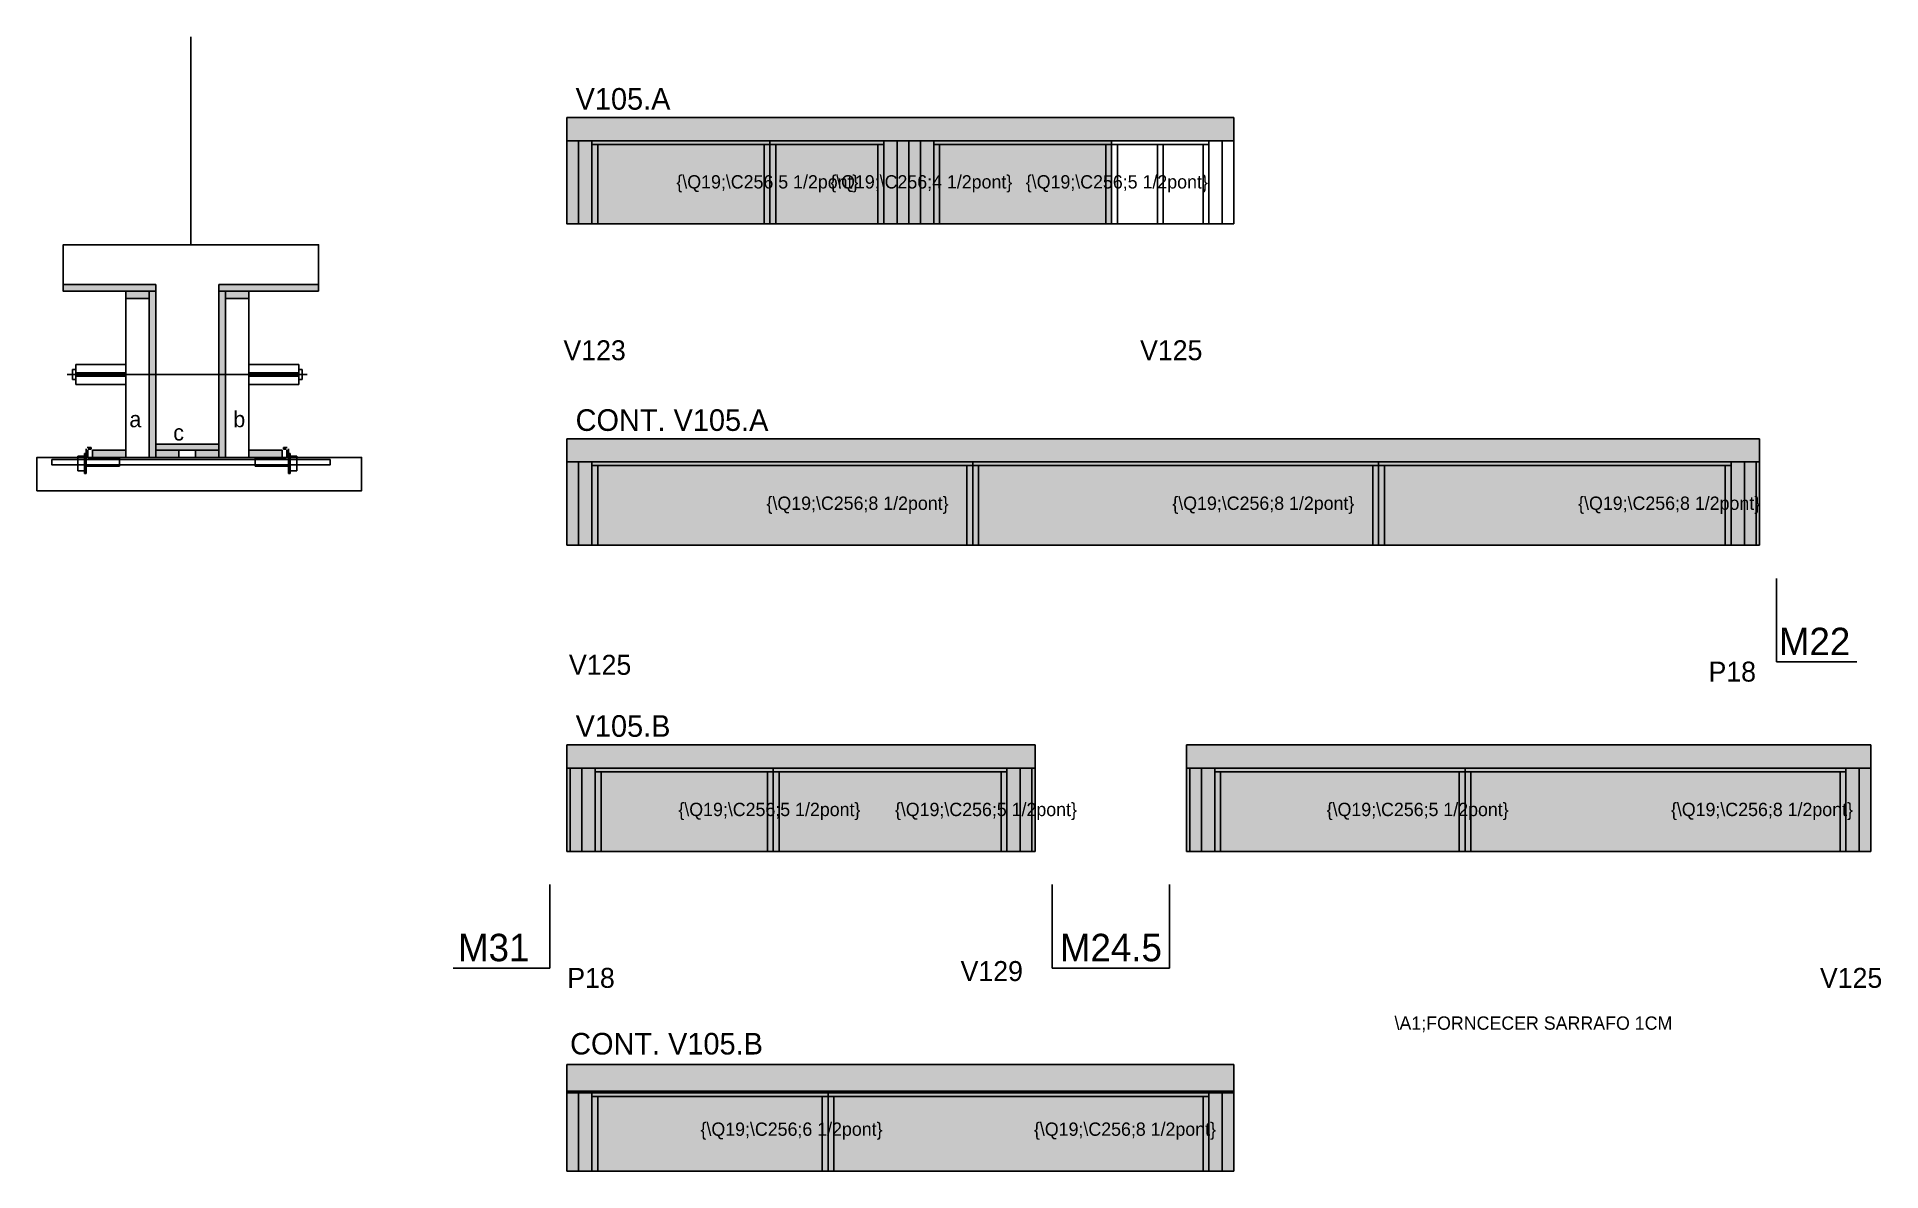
# Model space of a CAD drawing. Header units: metres. Extents: x 7653 to 8762, y 9739 to 10421.
import ezdxf

# ---------------------------------------------------------------- set-up
doc = ezdxf.new("R2010")
doc.units = ezdxf.units.M
for name, color, linetype in [('5', 7, 'Continuous'), ('barrote', 7, 'Continuous'), ('CONCRETO', 7, 'Continuous'), ('COTA', 7, 'Continuous'), ('detalhes', 7, 'Continuous'), ('Hachura', 7, 'Continuous'), ('Madeira', 7, 'Continuous'), ('NOMENCLATURA', 7, 'Continuous'), ('Painéis', 7, 'Continuous'), ('presilha', 7, 'Continuous'), ('REAPROVEITAMENTO', 7, 'Continuous'), ('SARR_2.2x7', 7, 'Continuous'), ('SARR_3.5x7', 7, 'Continuous'), ('SCO-___-LAJ', 7, 'Continuous'), ('TENSOR', 7, 'Continuous'), ('texto', 7, 'Continuous'), ('Texto Seção', 7, 'Continuous')]:
    doc.layers.add(name, color=color, linetype=linetype)

msp = doc.modelspace()

# ---------------------------------------------------------------- hatches: boundary and pattern name
at = {"layer": 'COTA'}
h = msp.add_hatch(color=7, dxfattribs=at)
h.dxf.hatch_style = 1
h.paths.add_polyline_path([(8372.6, 10372.3), (7971.6, 10372.3), (7971.6, 10372.3), (7971.6, 10358.3), (7971.6, 10358.3), (8372.6, 10358.3), (8372.6, 10358.3), (8372.6, 10372.3)])
h = msp.add_hatch(color=7, dxfattribs=at)
h.dxf.hatch_style = 1
h.paths.add_polyline_path([(8688.6, 10179.1), (8688.6, 10165.1), (8688.6, 10165.1), (7971.6, 10165.1), (7971.6, 10165.1), (7971.6, 10179.1), (7971.6, 10179.1), (8688.6, 10179.1)])
h = msp.add_hatch(color=7, dxfattribs=at)
h.dxf.hatch_style = 1
h.paths.add_polyline_path([(7971.6, 9994.9), (7971.6, 9980.9), (7971.6, 9980.9), (8253.1, 9980.9), (8253.1, 9980.9), (8253.1, 9994.9), (8253.1, 9994.9), (7971.6, 9994.9)])
h = msp.add_hatch(color=7, dxfattribs=at)
h.dxf.hatch_style = 1
h.paths.add_polyline_path([(8755.6, 9994.9), (8755.6, 9980.9), (8755.6, 9980.9), (8344.1, 9980.9), (8344.1, 9980.9), (8344.1, 9994.9), (8344.1, 9994.9), (8755.6, 9994.9)])
h = msp.add_hatch(color=7, dxfattribs=at)
h.dxf.hatch_style = 1
h.paths.add_polyline_path([(8372.6, 9802.6), (8372.6, 9786.6), (8372.6, 9786.6), (7971.6, 9786.6), (7971.6, 9786.6), (7971.6, 9802.6), (7971.6, 9802.6), (8372.6, 9802.6)])
at = {"layer": 'Hachura'}
h = msp.add_hatch(color=7, dxfattribs=at)
h.dxf.hatch_style = 1
h.paths.add_polyline_path([(7724.3, 10267.8), (7724.3, 10271.8), (7724.3, 10271.8), (7668.7, 10271.8), (7668.7, 10271.8), (7668.7, 10267.8), (7668.7, 10267.8), (7724.3, 10267.8)])
h = msp.add_hatch(color=7, dxfattribs=at)
h.dxf.hatch_style = 1
h.paths.add_polyline_path([(7822.3, 10267.8), (7822.3, 10271.8), (7822.3, 10271.8), (7762.3, 10271.8), (7762.3, 10271.8), (7762.3, 10267.8), (7762.3, 10267.8), (7822.3, 10267.8)])
h = msp.add_hatch(color=7, dxfattribs=at)
h.dxf.hatch_style = 1
h.paths.add_polyline_path([(7720.3, 10263.4), (7720.3, 10267.8), (7720.3, 10267.8), (7706.3, 10267.8), (7706.3, 10267.8), (7706.3, 10263.4), (7706.3, 10263.4), (7720.3, 10263.4)])
h = msp.add_hatch(color=7, dxfattribs=at)
h.dxf.hatch_style = 1
h.paths.add_polyline_path([(7720.3, 10267.8), (7724.3, 10267.8), (7724.3, 10267.8), (7724.3, 10167.8), (7724.3, 10167.8), (7720.3, 10167.8), (7720.3, 10167.8), (7720.3, 10267.8)])
h = msp.add_hatch(color=7, dxfattribs=at)
h.dxf.hatch_style = 1
h.paths.add_polyline_path([(7766.3, 10267.8), (7762.3, 10267.8), (7762.3, 10267.8), (7762.3, 10167.8), (7762.3, 10167.8), (7766.3, 10167.8), (7766.3, 10167.8), (7766.3, 10267.8)])
h = msp.add_hatch(color=7, dxfattribs=at)
h.dxf.hatch_style = 1
h.paths.add_polyline_path([(7766.3, 10263.4), (7766.3, 10267.8), (7766.3, 10267.8), (7780.3, 10267.8), (7780.3, 10267.8), (7780.3, 10263.4), (7780.3, 10263.4), (7766.3, 10263.4)])
h = msp.add_hatch(color=7, dxfattribs=at)
h.dxf.hatch_style = 1
h.paths.add_polyline_path([(7686.3, 10167.8), (7686.3, 10172.2), (7686.3, 10172.2), (7706.3, 10172.2), (7706.3, 10172.2), (7706.3, 10167.8), (7706.3, 10167.8), (7686.3, 10167.8)])
h = msp.add_hatch(color=7, dxfattribs=at)
h.dxf.hatch_style = 1
h.paths.add_polyline_path([(7762.3, 10172.2), (7762.3, 10175.8), (7762.3, 10175.8), (7724.3, 10175.8), (7724.3, 10175.8), (7724.3, 10172.2), (7724.3, 10172.2), (7762.3, 10172.2)])
h = msp.add_hatch(color=7, dxfattribs=at)
h.dxf.hatch_style = 1
h.paths.add_polyline_path([(7724.3, 10167.8), (7724.3, 10172.2), (7724.3, 10172.2), (7738.3, 10172.2), (7738.3, 10172.2), (7738.3, 10167.8), (7738.3, 10167.8), (7724.3, 10167.8)])
h = msp.add_hatch(color=7, dxfattribs=at)
h.dxf.hatch_style = 1
h.paths.add_polyline_path([(7762.3, 10167.8), (7762.3, 10172.2), (7762.3, 10172.2), (7748.3, 10172.2), (7748.3, 10172.2), (7748.3, 10167.8), (7748.3, 10167.8), (7762.3, 10167.8)])
h = msp.add_hatch(color=7, dxfattribs=at)
h.dxf.hatch_style = 1
h.paths.add_polyline_path([(7800.3, 10167.8), (7800.3, 10172.2), (7800.3, 10172.2), (7780.3, 10172.2), (7780.3, 10172.2), (7780.3, 10167.8), (7780.3, 10167.8), (7800.3, 10167.8)])
at = {"layer": 'REAPROVEITAMENTO'}
h = msp.add_hatch(color=7, dxfattribs=at)
h.dxf.hatch_style = 1
h.paths.add_polyline_path([(7971.6, 10358.3), (7971.6, 10308.3), (7971.6, 10308.3), (8299.1, 10308.3), (8299.1, 10308.3), (8299.1, 10358.3), (8299.1, 10358.3), (7971.6, 10358.3)])
h = msp.add_hatch(color=7, dxfattribs=at)
h.dxf.hatch_style = 1
h.paths.add_polyline_path([(7971.6, 10165.1), (7971.6, 10115.1), (7971.6, 10115.1), (8688.6, 10115.1), (8688.6, 10115.1), (8688.6, 10165.1), (8688.6, 10165.1), (7971.6, 10165.1), (7971.6, 10165.1)])
h = msp.add_hatch(color=7, dxfattribs=at)
h.dxf.hatch_style = 1
h.paths.add_polyline_path([(7971.6, 9980.9), (7971.6, 9930.9), (7971.6, 9930.9), (8253.1, 9930.9), (8253.1, 9930.9), (8253.1, 9980.9), (8253.1, 9980.9), (7971.6, 9980.9)])
h = msp.add_hatch(color=7, dxfattribs=at)
h.dxf.hatch_style = 1
h.paths.add_polyline_path([(8344.1, 9980.9), (8344.1, 9930.9), (8344.1, 9930.9), (8755.6, 9930.9), (8755.6, 9930.9), (8755.6, 9980.9), (8755.6, 9980.9), (8344.1, 9980.9), (8344.1, 9980.9)])
h = msp.add_hatch(color=7, dxfattribs=at)
h.dxf.hatch_style = 1
h.paths.add_polyline_path([(7971.6, 9785.6), (7971.6, 9738.6), (7971.6, 9738.6), (8128.6, 9738.6), (8128.6, 9738.6), (8128.6, 9785.6), (8128.6, 9785.6), (7971.6, 9785.6)])
h = msp.add_hatch(color=7, dxfattribs=at)
h.dxf.hatch_style = 1
h.paths.add_polyline_path([(8128.6, 9785.6), (8128.6, 9738.6), (8128.6, 9738.6), (8372.6, 9738.6), (8372.6, 9738.6), (8372.6, 9785.6), (8372.6, 9785.6), (8128.6, 9785.6), (8128.6, 9785.6)])

# ---------------------------------------------------------------- linework, layer by layer
at = {"color": 7, "lineweight": 25}
for p, q in [((7674.3, 10220.8), (7674.3, 10214.8)), ((7674.3, 10220.8), (7676.3, 10220.8)), ((7676.3, 10214.8), (7674.3, 10214.8)), ((7676.3, 10223.8), (7676.3, 10211.8)), ((7676.3, 10223.8), (7706.3, 10223.8)), ((7706.3, 10218.8), (7676.3, 10218.8)), ((7706.3, 10216.8), (7676.3, 10216.8)), ((7810.3, 10223.8), (7780.3, 10223.8)), ((7780.3, 10218.8), (7810.3, 10218.8)), ((7780.3, 10216.8), (7810.3, 10216.8)), ((7810.3, 10223.8), (7810.3, 10211.8)), ((7810.3, 10220.8), (7812.3, 10220.8)), ((7810.3, 10214.8), (7812.3, 10214.8)), ((7812.3, 10220.8), (7812.3, 10214.8)), ((7676.3, 10211.8), (7706.3, 10211.8)), ((7810.3, 10211.8), (7780.3, 10211.8))]:
    msp.add_line(p, q, dxfattribs=at)
at = {"layer": 'barrote', "color": 7, "lineweight": 25}
msp.add_lwpolyline([(7652.9, 10147.8), (7848.1, 10147.8), (7848.1, 10167.8), (7652.9, 10167.8)], close=True, dxfattribs=at)
at = {"layer": 'CONCRETO', "color": 7, "lineweight": 25}
msp.add_lwpolyline([(7668.7, 10271.8), (7668.7, 10295.8), (7822.3, 10295.8), (7822.3, 10271.8), (7762.3, 10271.8), (7762.3, 10175.8), (7724.3, 10175.8), (7724.3, 10271.8)], close=True, dxfattribs=at)
at = {"layer": 'COTA', "color": 7, "lineweight": 25}
for p, q in [((8177.1, 10372.3), (7971.6, 10372.3)), ((7971.6, 10372.3), (7971.6, 10358.3)), ((8177.1, 10372.3), (8372.6, 10372.3)), ((8372.6, 10372.3), (8372.6, 10358.3)), ((7971.6, 10179.1), (8688.6, 10179.1)), ((7971.6, 10165.1), (7971.6, 10179.1)), ((8688.6, 10165.1), (8688.6, 10179.1)), ((8253.1, 9994.9), (7971.6, 9994.9)), ((7971.6, 9980.9), (7971.6, 9994.9)), ((8253.1, 9980.9), (8253.1, 9994.9)), ((8344.1, 9994.9), (8755.6, 9994.9)), ((8344.1, 9980.9), (8344.1, 9994.9)), ((8755.6, 9980.9), (8755.6, 9994.9)), ((7971.6, 9802.6), (8372.6, 9802.6)), ((7971.6, 9786.6), (7971.6, 9802.6)), ((8372.6, 9786.6), (8372.6, 9802.6))]:
    msp.add_line(p, q, dxfattribs=at)
at = {"layer": 'Defpoints', "color": 7, "lineweight": 25}
msp.add_line((7745.5, 10295.8), (7745.5, 10420.8), dxfattribs=at)
at = {"layer": 'Madeira', "color": 7, "lineweight": 25}
for points in [[(7720.3, 10263.4), (7720.3, 10267.8), (7706.3, 10267.8), (7706.3, 10263.4)], [(7720.3, 10267.8), (7706.3, 10267.8), (7706.3, 10167.8), (7720.3, 10167.8)], [(7766.3, 10263.4), (7766.3, 10267.8), (7780.3, 10267.8), (7780.3, 10263.4)], [(7766.3, 10267.8), (7780.3, 10267.8), (7780.3, 10167.8), (7766.3, 10167.8)], [(7686.3, 10167.8), (7686.3, 10172.2), (7706.3, 10172.2), (7706.3, 10167.8)], [(7724.3, 10167.8), (7724.3, 10172.2), (7738.3, 10172.2), (7738.3, 10167.8)], [(7762.3, 10167.8), (7762.3, 10172.2), (7748.3, 10172.2), (7748.3, 10167.8)], [(7800.3, 10167.8), (7800.3, 10172.2), (7780.3, 10172.2), (7780.3, 10167.8)]]:
    msp.add_lwpolyline(points, close=True, dxfattribs=at)
at = {"layer": 'NOMENCLATURA', "color": 7, "lineweight": 25}
for p, q in [((8698.8, 10044.8), (8698.8, 10095.1)), ((8747.2, 10044.8), (8698.8, 10044.8)), ((7961.4, 9860.6), (7961.4, 9910.9)), ((8263.3, 9860.6), (8263.3, 9910.9)), ((8333.9, 9860.6), (8333.9, 9910.9)), ((7903.2, 9860.6), (7961.4, 9860.6)), ((8333.9, 9860.6), (8263.3, 9860.6))]:
    msp.add_line(p, q, dxfattribs=at)
at = {"layer": 'Painéis', "color": 7, "lineweight": 25}
for p, q in [((8093.6, 10358.3), (8093.6, 10308.3)), ((8299.1, 10358.3), (8299.1, 10308.3)), ((8372.6, 10358.3), (8372.6, 10308.3)), ((7971.6, 10165.1), (8688.6, 10165.1)), ((7971.6, 10115.1), (7971.6, 10165.1)), ((8215.6, 10115.1), (8215.6, 10165.1)), ((8459.6, 10115.1), (8459.6, 10165.1)), ((8686.6, 10115.1), (8686.6, 10165.1)), ((8688.6, 10115.1), (8688.6, 10165.1)), ((7971.6, 10115.1), (8688.6, 10115.1)), ((8253.1, 9980.9), (7971.6, 9980.9)), ((7971.6, 9930.9), (7971.6, 9980.9)), ((7973.6, 9930.9), (7973.6, 9980.9)), ((8095.6, 9930.9), (8095.6, 9980.9)), ((8251.1, 9930.9), (8251.1, 9980.9)), ((8253.1, 9930.9), (8253.1, 9980.9)), ((8344.1, 9980.9), (8755.6, 9980.9)), ((8344.1, 9930.9), (8344.1, 9980.9)), ((8346.1, 9930.9), (8346.1, 9980.9)), ((8511.6, 9930.9), (8511.6, 9980.9)), ((8755.6, 9930.9), (8755.6, 9980.9)), ((8253.1, 9930.9), (7971.6, 9930.9)), ((8344.1, 9930.9), (8755.6, 9930.9)), ((7971.6, 9785.6), (8372.6, 9785.6)), ((7971.6, 9738.6), (7971.6, 9785.6)), ((8128.6, 9738.6), (8128.6, 9785.6)), ((8372.6, 9738.6), (8372.6, 9785.6)), ((7971.6, 9738.6), (8372.6, 9738.6))]:
    msp.add_line(p, q, dxfattribs=at)
for points in [[(7971.6, 10358.3), (8177.1, 10358.3), (8177.1, 10308.3), (7971.6, 10308.3)], [(7724.3, 10267.8), (7724.3, 10271.8), (7668.7, 10271.8), (7668.7, 10267.8)], [(7822.3, 10267.8), (7822.3, 10271.8), (7762.3, 10271.8), (7762.3, 10267.8)], [(7720.3, 10267.8), (7724.3, 10267.8), (7724.3, 10167.8), (7720.3, 10167.8)], [(7766.3, 10267.8), (7762.3, 10267.8), (7762.3, 10167.8), (7766.3, 10167.8)], [(7762.3, 10172.2), (7762.3, 10175.8), (7724.3, 10175.8), (7724.3, 10172.2)]]:
    msp.add_lwpolyline(points, close=True, dxfattribs=at)
msp.add_lwpolyline([(8372.6, 10358.3), (8177.1, 10358.3), (8177.1, 10308.3), (8372.6, 10308.3)], dxfattribs=at)
at = {"layer": 'presilha', "color": 7, "lineweight": 25}
for p, q in [((7681.5, 10170.2), (7682.5, 10170.2)), ((7681.5, 10158.2), (7681.5, 10170.2)), ((7682.5, 10166.9), (7682.5, 10173.1)), ((7682.5, 10170.2), (7682.5, 10158.2)), ((7685.5, 10173.8), (7683.2, 10173.8)), ((7683.5, 10167.5), (7683.5, 10172.4)), ((7685.5, 10172.8), (7683.8, 10172.8)), ((7685.5, 10173.8), (7685.5, 10172.8)), ((7801.2, 10173.8), (7801.2, 10172.8)), ((7801.2, 10173.8), (7803.4, 10173.8)), ((7801.2, 10172.8), (7802.8, 10172.8)), ((7803.2, 10167.5), (7803.2, 10172.4)), ((7804.2, 10166.9), (7804.2, 10173.1)), ((7805.2, 10170.2), (7804.2, 10170.2)), ((7804.2, 10170.2), (7804.2, 10158.2)), ((7805.2, 10158.2), (7805.2, 10170.2)), ((7677.5, 10168.5), (7681.5, 10168.5)), ((7677.5, 10168.5), (7677.5, 10159.8)), ((7681.5, 10159.8), (7677.5, 10159.8)), ((7681.5, 10168.5), (7681.5, 10159.8)), ((7682.5, 10158.2), (7681.5, 10158.2)), ((7702.5, 10162.6), (7682.5, 10162.6)), ((7702.5, 10167.2), (7683.8, 10167.2)), ((7702.5, 10167.2), (7702.5, 10162.6)), ((7784.2, 10167.2), (7784.2, 10162.6)), ((7784.2, 10167.2), (7802.8, 10167.2)), ((7784.2, 10162.6), (7804.2, 10162.6)), ((7804.2, 10158.2), (7805.2, 10158.2)), ((7809.2, 10168.5), (7805.2, 10168.5)), ((7805.2, 10168.5), (7805.2, 10159.8)), ((7805.2, 10159.8), (7809.2, 10159.8)), ((7809.2, 10168.5), (7809.2, 10159.8))]:
    msp.add_line(p, q, dxfattribs=at)
at = {"layer": 'SARR_2.2x7', "color": 7, "lineweight": 25}
for p, q in [((7978.6, 10308.3), (7978.6, 10358.3)), ((8170.1, 10308.3), (8170.1, 10358.3)), ((8184.1, 10308.3), (8184.1, 10358.3)), ((8365.6, 10308.3), (8365.6, 10358.3)), ((7986.6, 10356.1), (8093.6, 10356.1)), ((8093.6, 10356.1), (8162.1, 10356.1)), ((8299.1, 10356.1), (8192.1, 10356.1)), ((8299.1, 10356.1), (8357.6, 10356.1)), ((7978.6, 10115.1), (7978.6, 10165.1)), ((7986.6, 10162.9), (8215.6, 10162.9)), ((8215.6, 10162.9), (8671.6, 10162.9)), ((8679.6, 10115.1), (8679.6, 10165.1)), ((7980.6, 9930.9), (7980.6, 9980.9)), ((8244.1, 9930.9), (8244.1, 9980.9)), ((8353.1, 9930.9), (8353.1, 9980.9)), ((8748.6, 9930.9), (8748.6, 9980.9)), ((8095.6, 9978.7), (7988.6, 9978.7)), ((8236.1, 9978.7), (8095.6, 9978.7)), ((8361.1, 9978.7), (8511.6, 9978.7)), ((8511.6, 9978.7), (8740.6, 9978.7)), ((7971.6, 9786.6), (8128.6, 9786.6)), ((7971.6, 9785.6), (7971.6, 9786.6)), ((7978.6, 9738.6), (7978.6, 9785.6)), ((7986.6, 9783.4), (8128.6, 9783.4)), ((8128.6, 9786.6), (8372.6, 9786.6)), ((8128.6, 9785.6), (8128.6, 9786.6)), ((8128.6, 9783.4), (8357.6, 9783.4)), ((8365.6, 9738.6), (8365.6, 9785.6)), ((8372.6, 9785.6), (8372.6, 9786.6))]:
    msp.add_line(p, q, dxfattribs=at)
at = {"layer": 'SARR_3.5x7', "color": 7, "lineweight": 25}
for p, q in [((7986.6, 10358.3), (7986.6, 10308.3)), ((8162.1, 10358.3), (8162.1, 10308.3)), ((8192.1, 10358.3), (8192.1, 10308.3)), ((8357.6, 10358.3), (8357.6, 10308.3)), ((7990.1, 10356.1), (7990.1, 10308.3)), ((8090.1, 10356.1), (8090.1, 10308.3)), ((8097.1, 10356.1), (8097.1, 10308.3)), ((8158.6, 10356.1), (8158.6, 10308.3)), ((8195.6, 10356.1), (8195.6, 10308.3)), ((8295.6, 10356.1), (8295.6, 10308.3)), ((8302.6, 10356.1), (8302.6, 10308.3)), ((8326.6, 10356.1), (8326.6, 10308.3)), ((8330.1, 10356.1), (8330.1, 10308.3)), ((8354.1, 10356.1), (8354.1, 10308.3)), ((7986.6, 10165.1), (7986.6, 10115.1)), ((7990.1, 10162.9), (7990.1, 10115.1)), ((8212.1, 10162.9), (8212.1, 10115.1)), ((8215.6, 10162.9), (8215.6, 10115.1)), ((8219.1, 10162.9), (8219.1, 10115.1)), ((8456.1, 10162.9), (8456.1, 10115.1)), ((8459.6, 10162.9), (8459.6, 10115.1)), ((8463.1, 10162.9), (8463.1, 10115.1)), ((8668.1, 10162.9), (8668.1, 10115.1)), ((8671.6, 10165.1), (8671.6, 10115.1)), ((7986.6, 10115.1), (7990.1, 10115.1)), ((8212.1, 10115.1), (8215.6, 10115.1)), ((8215.6, 10115.1), (8219.1, 10115.1)), ((8668.1, 10115.1), (8671.6, 10115.1)), ((7988.6, 9980.9), (7988.6, 9930.9)), ((8236.1, 9980.9), (8236.1, 9930.9)), ((8361.1, 9980.9), (8361.1, 9930.9)), ((8740.6, 9980.9), (8740.6, 9930.9)), ((7992.1, 9978.7), (7992.1, 9930.9)), ((8092.1, 9978.7), (8092.1, 9930.9)), ((8095.6, 9978.7), (8095.6, 9930.9)), ((8099.1, 9978.7), (8099.1, 9930.9)), ((8232.6, 9978.7), (8232.6, 9930.9)), ((8364.6, 9978.7), (8364.6, 9930.9)), ((8508.1, 9978.7), (8508.1, 9930.9)), ((8511.6, 9978.7), (8511.6, 9930.9)), ((8515.1, 9978.7), (8515.1, 9930.9)), ((8737.1, 9978.7), (8737.1, 9930.9)), ((7992.1, 9930.9), (7988.6, 9930.9)), ((8095.6, 9930.9), (8092.1, 9930.9)), ((8099.1, 9930.9), (8095.6, 9930.9)), ((8236.1, 9930.9), (8232.6, 9930.9)), ((8361.1, 9930.9), (8364.6, 9930.9)), ((8508.1, 9930.9), (8511.6, 9930.9)), ((8511.6, 9930.9), (8515.1, 9930.9)), ((8737.1, 9930.9), (8740.6, 9930.9)), ((7986.6, 9785.6), (7986.6, 9738.6)), ((7990.1, 9783.4), (7990.1, 9738.6)), ((8125.1, 9783.4), (8125.1, 9738.6)), ((8128.6, 9783.4), (8128.6, 9738.6)), ((8132.1, 9783.4), (8132.1, 9738.6)), ((8354.1, 9783.4), (8354.1, 9738.6)), ((8357.6, 9785.6), (8357.6, 9738.6)), ((7986.6, 9738.6), (7990.1, 9738.6)), ((8125.1, 9738.6), (8128.6, 9738.6)), ((8128.6, 9738.6), (8132.1, 9738.6)), ((8354.1, 9738.6), (8357.6, 9738.6))]:
    msp.add_line(p, q, dxfattribs=at)
at = {"layer": 'SCO-___-LAJ', "color": 7, "lineweight": 25}
msp.add_lwpolyline([(7661.9, 10166.5), (7829.2, 10166.5), (7829.2, 10163.3), (7661.9, 10163.3)], close=True, dxfattribs=at)
at = {"layer": 'TENSOR', "color": 7, "lineweight": 25}
msp.add_line((7815.3, 10217.8), (7671, 10217.8), dxfattribs=at)

# ---------------------------------------------------------------- texts
at = {"color": 7, "lineweight": 25}
msp.add_text('\\A1;FORNCECER SARRAFO 1CM', height=8, dxfattribs=at).set_placement((8469.2, 9823.6))
at = {"layer": '5', "color": 7, "lineweight": 25}
for s, p in [('V123', (7969.5, 10226.3)), ('V125', (8316.2, 10226.3)), ('V125', (7972.8, 10037.1)), ('P18', (8658, 10033)), ('P18', (7971.8, 9848.8)), ('V129', (8208.3, 9852.9)), ('V125', (8725, 9848.8))]:
    msp.add_text(s, height=12, dxfattribs=at).set_placement(p)
at = {"layer": 'detalhes', "color": 7, "lineweight": 25}
for s, p in [('a', (7708.5, 10186)), ('b', (7771, 10186)), ('c', (7734.9, 10178))]:
    msp.add_text(s, height=9.6, dxfattribs=at).set_placement(p)
at = {"layer": 'NOMENCLATURA', "color": 7, "lineweight": 25}
for s, p in [('M22', (8700.3, 10048.9)), ('M31', (7906.1, 9864.8)), ('M24.5', (8268, 9864.8))]:
    msp.add_text(s, height=16.5, dxfattribs=at).set_placement(p)
at = {"layer": 'texto', "color": 7, "lineweight": 25}
for s, p in [('{\\Q19;\\C256;5 1/2pont}', (8037.4, 10329.6)), ('{\\Q19;\\C256;4 1/2pont}', (8129.9, 10329.6)), ('{\\Q19;\\C256;5 1/2pont}', (8247.5, 10329.6)), ('{\\Q19;\\C256;8 1/2pont}', (8091.6, 10136.3)), ('{\\Q19;\\C256;8 1/2pont}', (8335.6, 10136.3)), ('{\\Q19;\\C256;8 1/2pont}', (8579.6, 10136.3)), ('{\\Q19;\\C256;5 1/2pont}', (8038.6, 9952.1)), ('{\\Q19;\\C256;5 1/2pont}', (8168.8, 9952.1)), ('{\\Q19;\\C256;5 1/2pont}', (8428.4, 9952.1)), ('{\\Q19;\\C256;8 1/2pont}', (8635.4, 9952.1)), ('{\\Q19;\\C256;6 1/2pont}', (8051.9, 9759.8)), ('{\\Q19;\\C256;8 1/2pont}', (8252.4, 9759.8))]:
    msp.add_text(s, height=8, dxfattribs=at).set_placement(p)
at = {"layer": 'Texto Seção', "color": 7, "lineweight": 25}
for s, p in [('V105.A', (7976.8, 10377)), ('CONT. V105.A', (7976.8, 10183.8)), ('V105.B', (7976.8, 9999.8)), ('CONT. V105.B', (7973.5, 9808.7))]:
    msp.add_text(s, height=13, dxfattribs=at).set_placement(p)

doc.saveas('drawing.dxf')
